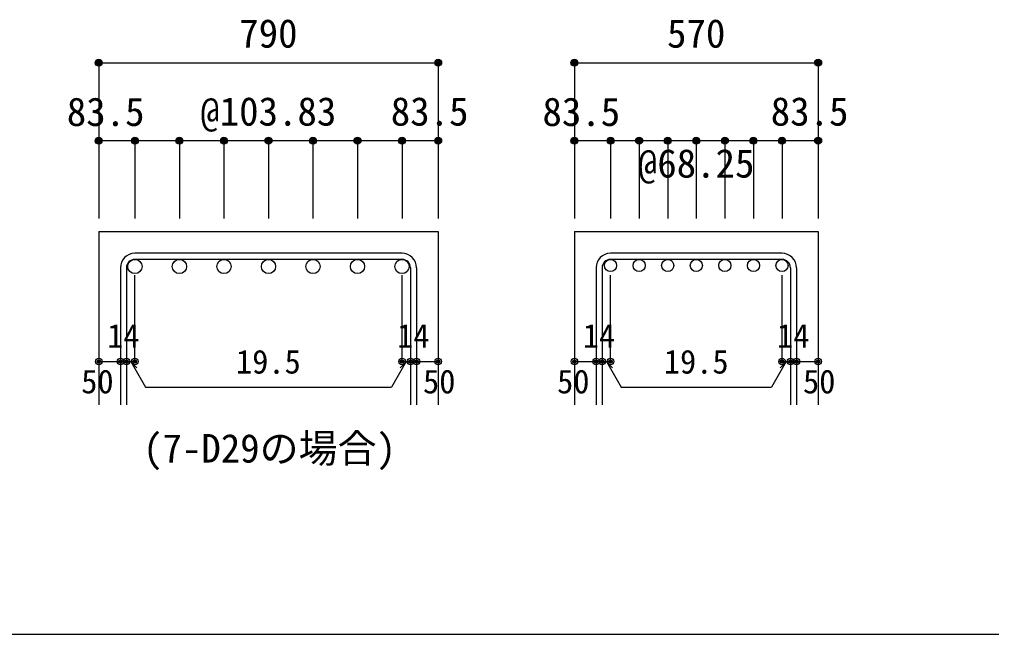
# Model space of a CAD drawing. Units: millimetres at full size, sheet at 1:30. Extents: x -5973 to 5954, y -4195 to 4201.
# Drawn here: x -1011 to 1234, y -4195 to -2775 of the extents above; entities that cross this region are included whole.
import ezdxf
from ezdxf.enums import TextEntityAlignment as Align

# ---------------------------------------------------------------- set-up
doc = ezdxf.new("R2010")
doc.units = ezdxf.units.MM
doc.header["$LTSCALE"] = 30
doc.header["$PDMODE"] = 32
doc.header["$PDSIZE"] = 15
for name, color, linetype in [('0-1', 2, 'Continuous'), ('0-5', 7, 'Continuous'), ('0-6', 7, 'Continuous'), ('0-7', 4, 'Continuous'), ('0-D', 4, 'Continuous'), ('F-0_枠', 6, 'Continuous')]:
    doc.layers.add(name, color=color, linetype=linetype)
doc.styles.add('ＭＳ ゴシック', font='')
doc.styles.get('ＭＳ ゴシック').set_extended_font_data('MS Gothic')

msp = doc.modelspace()

# ---------------------------------------------------------------- linework, layer by layer
at = {"layer": '0-1'}
for p, q in [((-827.71, -3264.89), (-827.71, -3664.89)), ((-827.71, -3264.89), (-43.71, -3264.89)), ((-43.71, -3264.89), (-43.71, -3664.89)), ((270.94, -3264.89), (270.94, -3664.89)), ((270.94, -3264.89), (833.94, -3264.89)), ((833.94, -3264.89), (833.94, -3664.89))]:
    msp.add_line(p, q, dxfattribs=at)
at = {"layer": '0-5', "color": 3}
for centre, radius in [((-744.21, -3345.39), 16.5), ((-641.38, -3345.39), 16.5), ((-538.55, -3345.39), 16.5), ((-435.71, -3345.39), 16.5), ((-332.88, -3345.39), 16.5), ((-230.05, -3345.39), 16.5), ((-127.21, -3345.39), 16.5), ((354.44, -3342.89), 14), ((420.44, -3342.89), 14), ((486.44, -3342.89), 14), ((552.44, -3342.89), 14), ((618.44, -3342.89), 14), ((684.44, -3342.89), 14), ((750.44, -3342.89), 14)]:
    msp.add_circle(centre, radius, dxfattribs=at)
at = {"layer": '0-6'}
for p, q in [((-127.21, -3314.89), (-744.21, -3314.89)), ((750.44, -3314.89), (354.44, -3314.89)), ((-127.21, -3328.89), (-744.21, -3328.89)), ((750.44, -3328.89), (354.44, -3328.89)), ((-777.71, -3348.39), (-777.71, -3664.89)), ((-763.71, -3348.39), (-763.71, -3664.89)), ((-107.71, -3348.39), (-107.71, -3664.89)), ((-93.71, -3348.39), (-93.71, -3664.89)), ((320.94, -3348.39), (320.94, -3664.89)), ((334.94, -3348.39), (334.94, -3664.89)), ((769.94, -3348.39), (769.94, -3664.89)), ((783.94, -3348.39), (783.94, -3664.89))]:
    msp.add_line(p, q, dxfattribs=at)
for centre, radius, start, end in [((-744.21, -3348.39), 33.5, 90, 180), ((-127.21, -3348.39), 33.5, 0, 90), ((354.44, -3348.39), 33.5, 90, 180), ((750.44, -3348.39), 33.5, 0, 90), ((-744.21, -3348.39), 19.5, 90, 180), ((-127.21, -3348.39), 19.5, 0, 90), ((354.44, -3348.39), 19.5, 90, 180), ((750.44, -3348.39), 19.5, 0, 90)]:
    msp.add_arc(centre, radius, start, end, dxfattribs=at)
at = {"layer": '0-D'}
for p, q in [((-827.71, -2874.89), (-827.71, -3054.89)), ((-827.71, -2874.89), (-43.71, -2874.89)), ((-43.71, -2874.89), (-43.71, -3054.89)), ((270.94, -2874.89), (270.94, -3054.89)), ((270.94, -2874.89), (833.94, -2874.89)), ((833.94, -2874.89), (833.94, -3054.89)), ((-744.21, -3054.89), (-827.71, -3054.89)), ((-827.71, -3054.89), (-827.71, -3234.89)), ((-435.71, -3054.89), (-744.21, -3054.89)), ((-744.21, -3054.89), (-744.21, -3234.89)), ((-641.38, -3054.89), (-641.38, -3234.89)), ((-538.55, -3054.89), (-538.55, -3234.89)), ((-127.21, -3054.89), (-435.71, -3054.89)), ((-435.71, -3054.89), (-435.71, -3234.89)), ((-332.88, -3054.89), (-332.88, -3234.89)), ((-230.05, -3054.89), (-230.05, -3234.89)), ((-43.71, -3054.89), (-127.21, -3054.89)), ((-127.21, -3054.89), (-127.21, -3234.89)), ((-43.71, -3054.89), (-43.71, -3234.89)), ((354.44, -3054.89), (270.94, -3054.89)), ((270.94, -3054.89), (270.94, -3234.89)), ((552.44, -3054.89), (354.44, -3054.89)), ((354.44, -3054.89), (354.44, -3234.89)), ((420.44, -3054.89), (420.44, -3234.89)), ((486.44, -3054.89), (486.44, -3234.89)), ((552.44, -3054.89), (552.44, -3234.89)), ((750.44, -3054.89), (552.44, -3054.89)), ((618.44, -3054.89), (618.44, -3234.89)), ((684.44, -3054.89), (684.44, -3234.89)), ((833.94, -3054.89), (750.44, -3054.89)), ((750.44, -3054.89), (750.44, -3234.89)), ((833.94, -3054.89), (833.94, -3234.89)), ((-744.21, -3564.89), (-744.21, -3365.56)), ((-127.21, -3564.89), (-127.21, -3365.56)), ((354.44, -3564.89), (354.44, -3365.56)), ((750.44, -3564.89), (750.44, -3365.56)), ((-827.71, -3564.89), (-777.71, -3564.89)), ((-777.71, -3564.89), (-744.21, -3564.89)), ((-753.96, -3564.89), (-739.82, -3579.04)), ((-753.96, -3564.89), (-719.74, -3624.17)), ((-117.46, -3564.89), (-151.69, -3624.17)), ((-117.46, -3564.89), (-131.6, -3579.04)), ((-127.21, -3564.89), (-43.71, -3564.89)), ((-107.71, -3564.89), (-93.71, -3564.89)), ((270.94, -3564.89), (320.94, -3564.89)), ((320.94, -3564.89), (354.44, -3564.89)), ((344.69, -3564.89), (358.83, -3579.04)), ((344.69, -3564.89), (378.91, -3624.17)), ((760.19, -3564.89), (725.96, -3624.17)), ((760.19, -3564.89), (746.04, -3579.04)), ((750.44, -3564.89), (833.94, -3564.89)), ((769.94, -3564.89), (783.94, -3564.89)), ((-719.74, -3624.17), (-151.69, -3624.17)), ((378.91, -3624.17), (725.96, -3624.17))]:
    msp.add_line(p, q, dxfattribs=at)
for points in [[(-43.71, -2874.89), (-43.71, -3054.89), (-43.71, -3234.89)], [(833.94, -2874.89), (833.94, -3054.89), (833.94, -3234.89)]]:
    msp.add_lwpolyline(points, dxfattribs=at)
for centre, radius in [((-827.71, -2874.89), 8), ((-827.71, -2874.89), 7.2), ((-827.71, -2874.89), 6.4), ((-827.71, -2874.89), 5.6), ((-827.71, -2874.89), 4.8), ((-827.71, -2874.89), 4), ((-827.71, -2874.89), 3.2), ((-827.71, -2874.89), 2.4), ((-827.71, -2874.89), 1.6), ((-43.71, -2874.89), 8), ((-43.71, -2874.89), 7.2), ((-43.71, -2874.89), 6.4), ((-43.71, -2874.89), 5.6), ((-43.71, -2874.89), 4.8), ((-43.71, -2874.89), 4), ((-43.71, -2874.89), 3.2), ((-43.71, -2874.89), 2.4), ((-43.71, -2874.89), 1.6), ((270.94, -2874.89), 8), ((270.94, -2874.89), 7.2), ((270.94, -2874.89), 6.4), ((270.94, -2874.89), 5.6), ((270.94, -2874.89), 4.8), ((270.94, -2874.89), 4), ((270.94, -2874.89), 3.2), ((270.94, -2874.89), 2.4), ((270.94, -2874.89), 1.6), ((833.94, -2874.89), 8), ((833.94, -2874.89), 7.2), ((833.94, -2874.89), 6.4), ((833.94, -2874.89), 5.6), ((833.94, -2874.89), 4.8), ((833.94, -2874.89), 4), ((833.94, -2874.89), 3.2), ((833.94, -2874.89), 2.4), ((833.94, -2874.89), 1.6), ((-827.71, -2874.89), 0.8), ((-43.71, -2874.89), 0.8), ((270.94, -2874.89), 0.8), ((833.94, -2874.89), 0.8), ((-827.71, -3054.89), 8), ((-827.71, -3054.89), 7.2), ((-827.71, -3054.89), 6.4), ((-827.71, -3054.89), 5.6), ((-827.71, -3054.89), 4.8), ((-827.71, -3054.89), 4), ((-827.71, -3054.89), 3.2), ((-827.71, -3054.89), 2.4), ((-827.71, -3054.89), 1.6), ((-744.21, -3054.89), 8), ((-744.21, -3054.89), 7.2), ((-744.21, -3054.89), 6.4), ((-744.21, -3054.89), 5.6), ((-744.21, -3054.89), 4.8), ((-744.21, -3054.89), 4), ((-744.21, -3054.89), 3.2), ((-744.21, -3054.89), 2.4), ((-744.21, -3054.89), 1.6), ((-641.38, -3054.89), 8), ((-641.38, -3054.89), 7.2), ((-641.38, -3054.89), 6.4), ((-641.38, -3054.89), 5.6), ((-641.38, -3054.89), 4.8), ((-641.38, -3054.89), 4), ((-641.38, -3054.89), 3.2), ((-641.38, -3054.89), 2.4), ((-641.38, -3054.89), 1.6), ((-538.55, -3054.89), 8), ((-538.55, -3054.89), 7.2), ((-538.55, -3054.89), 6.4), ((-538.55, -3054.89), 5.6), ((-538.55, -3054.89), 4.8), ((-538.55, -3054.89), 4), ((-538.55, -3054.89), 3.2), ((-538.55, -3054.89), 2.4), ((-538.55, -3054.89), 1.6), ((-435.71, -3054.89), 8), ((-435.71, -3054.89), 7.2), ((-435.71, -3054.89), 6.4), ((-435.71, -3054.89), 5.6), ((-435.71, -3054.89), 4.8), ((-435.71, -3054.89), 4), ((-435.71, -3054.89), 3.2), ((-435.71, -3054.89), 2.4), ((-435.71, -3054.89), 1.6), ((-332.88, -3054.89), 8), ((-332.88, -3054.89), 7.2), ((-332.88, -3054.89), 6.4), ((-332.88, -3054.89), 5.6), ((-332.88, -3054.89), 4.8), ((-332.88, -3054.89), 4), ((-332.88, -3054.89), 3.2), ((-332.88, -3054.89), 2.4), ((-332.88, -3054.89), 1.6), ((-230.05, -3054.89), 8), ((-230.05, -3054.89), 7.2), ((-230.05, -3054.89), 6.4), ((-230.05, -3054.89), 5.6), ((-230.05, -3054.89), 4.8), ((-230.05, -3054.89), 4), ((-230.05, -3054.89), 3.2), ((-230.05, -3054.89), 2.4), ((-230.05, -3054.89), 1.6), ((-127.21, -3054.89), 8), ((-127.21, -3054.89), 7.2), ((-127.21, -3054.89), 6.4), ((-127.21, -3054.89), 5.6), ((-127.21, -3054.89), 4.8), ((-127.21, -3054.89), 4), ((-127.21, -3054.89), 3.2), ((-127.21, -3054.89), 2.4), ((-127.21, -3054.89), 1.6), ((-43.71, -3054.89), 8), ((-43.71, -3054.89), 7.2), ((-43.71, -3054.89), 6.4), ((-43.71, -3054.89), 5.6), ((-43.71, -3054.89), 4.8), ((-43.71, -3054.89), 4), ((-43.71, -3054.89), 3.2), ((-43.71, -3054.89), 2.4), ((-43.71, -3054.89), 1.6), ((270.94, -3054.89), 8), ((270.94, -3054.89), 7.2), ((270.94, -3054.89), 6.4), ((270.94, -3054.89), 5.6), ((270.94, -3054.89), 4.8), ((270.94, -3054.89), 4), ((270.94, -3054.89), 3.2), ((270.94, -3054.89), 2.4), ((270.94, -3054.89), 1.6), ((354.44, -3054.89), 8), ((354.44, -3054.89), 7.2), ((354.44, -3054.89), 6.4), ((354.44, -3054.89), 5.6), ((354.44, -3054.89), 4.8), ((354.44, -3054.89), 4), ((354.44, -3054.89), 3.2), ((354.44, -3054.89), 2.4), ((354.44, -3054.89), 1.6), ((420.44, -3054.89), 8), ((420.44, -3054.89), 7.2), ((420.44, -3054.89), 6.4), ((420.44, -3054.89), 5.6), ((420.44, -3054.89), 4.8), ((420.44, -3054.89), 4), ((420.44, -3054.89), 3.2), ((420.44, -3054.89), 2.4), ((420.44, -3054.89), 1.6), ((486.44, -3054.89), 8), ((486.44, -3054.89), 7.2), ((486.44, -3054.89), 6.4), ((486.44, -3054.89), 5.6), ((486.44, -3054.89), 4.8), ((486.44, -3054.89), 4), ((486.44, -3054.89), 3.2), ((486.44, -3054.89), 2.4), ((486.44, -3054.89), 1.6), ((552.44, -3054.89), 8), ((552.44, -3054.89), 7.2), ((552.44, -3054.89), 6.4), ((552.44, -3054.89), 5.6), ((552.44, -3054.89), 4.8), ((552.44, -3054.89), 4), ((552.44, -3054.89), 3.2), ((552.44, -3054.89), 2.4), ((552.44, -3054.89), 1.6), ((618.44, -3054.89), 8), ((618.44, -3054.89), 7.2), ((618.44, -3054.89), 6.4), ((618.44, -3054.89), 5.6), ((618.44, -3054.89), 4.8), ((618.44, -3054.89), 4), ((618.44, -3054.89), 3.2), ((618.44, -3054.89), 2.4), ((618.44, -3054.89), 1.6), ((684.44, -3054.89), 8), ((684.44, -3054.89), 7.2), ((684.44, -3054.89), 6.4), ((684.44, -3054.89), 5.6), ((684.44, -3054.89), 4.8), ((684.44, -3054.89), 4), ((684.44, -3054.89), 3.2), ((684.44, -3054.89), 2.4), ((684.44, -3054.89), 1.6), ((750.44, -3054.89), 8), ((750.44, -3054.89), 7.2), ((750.44, -3054.89), 6.4), ((750.44, -3054.89), 5.6), ((750.44, -3054.89), 4.8), ((750.44, -3054.89), 4), ((750.44, -3054.89), 3.2), ((750.44, -3054.89), 2.4), ((750.44, -3054.89), 1.6), ((833.94, -3054.89), 8), ((833.94, -3054.89), 7.2), ((833.94, -3054.89), 6.4), ((833.94, -3054.89), 5.6), ((833.94, -3054.89), 4.8), ((833.94, -3054.89), 4), ((833.94, -3054.89), 3.2), ((833.94, -3054.89), 2.4), ((833.94, -3054.89), 1.6), ((-827.71, -3054.89), 0.8), ((-744.21, -3054.89), 0.8), ((-641.38, -3054.89), 0.8), ((-538.55, -3054.89), 0.8), ((-435.71, -3054.89), 0.8), ((-332.88, -3054.89), 0.8), ((-230.05, -3054.89), 0.8), ((-127.21, -3054.89), 0.8), ((-43.71, -3054.89), 0.8), ((270.94, -3054.89), 0.8), ((354.44, -3054.89), 0.8), ((420.44, -3054.89), 0.8), ((486.44, -3054.89), 0.8), ((552.44, -3054.89), 0.8), ((618.44, -3054.89), 0.8), ((684.44, -3054.89), 0.8), ((750.44, -3054.89), 0.8), ((833.94, -3054.89), 0.8), ((-827.71, -3564.89), 4), ((-827.71, -3564.89), 3.6), ((-827.71, -3564.89), 3.2), ((-827.71, -3564.89), 2.8), ((-827.71, -3564.89), 2.4), ((-827.71, -3564.89), 2), ((-827.71, -3564.89), 1.6), ((-827.71, -3564.89), 1.2), ((-827.71, -3564.89), 0.8), ((-827.71, -3564.89), 0.4), ((-777.71, -3564.89), 4), ((-777.71, -3564.89), 3.6), ((-777.71, -3564.89), 3.2), ((-777.71, -3564.89), 2.8), ((-777.71, -3564.89), 2.4), ((-777.71, -3564.89), 2), ((-777.71, -3564.89), 1.6), ((-777.71, -3564.89), 1.2), ((-777.71, -3564.89), 0.8), ((-777.71, -3564.89), 0.4), ((-763.71, -3564.89), 4), ((-763.71, -3564.89), 3.6), ((-763.71, -3564.89), 3.2), ((-763.71, -3564.89), 2.8), ((-763.71, -3564.89), 2.4), ((-763.71, -3564.89), 2), ((-763.71, -3564.89), 1.6), ((-763.71, -3564.89), 1.2), ((-763.71, -3564.89), 0.8), ((-763.71, -3564.89), 0.4), ((-744.21, -3564.89), 4), ((-744.21, -3564.89), 3.6), ((-744.21, -3564.89), 3.2), ((-744.21, -3564.89), 2.8), ((-744.21, -3564.89), 2.4), ((-744.21, -3564.89), 2), ((-744.21, -3564.89), 1.6), ((-744.21, -3564.89), 1.2), ((-744.21, -3564.89), 0.8), ((-744.21, -3564.89), 0.4), ((-127.21, -3564.89), 4), ((-127.21, -3564.89), 3.6), ((-127.21, -3564.89), 3.2), ((-127.21, -3564.89), 2.8), ((-127.21, -3564.89), 2.4), ((-127.21, -3564.89), 2), ((-127.21, -3564.89), 1.6), ((-127.21, -3564.89), 1.2), ((-127.21, -3564.89), 0.8), ((-127.21, -3564.89), 0.4), ((-107.71, -3564.89), 4), ((-107.71, -3564.89), 3.6), ((-107.71, -3564.89), 3.2), ((-107.71, -3564.89), 2.8), ((-107.71, -3564.89), 2.4), ((-107.71, -3564.89), 2), ((-107.71, -3564.89), 1.6), ((-107.71, -3564.89), 1.2), ((-107.71, -3564.89), 0.8), ((-107.71, -3564.89), 0.4), ((-93.71, -3564.89), 4), ((-93.71, -3564.89), 3.6), ((-93.71, -3564.89), 3.2), ((-93.71, -3564.89), 2.8), ((-93.71, -3564.89), 2.4), ((-93.71, -3564.89), 2), ((-93.71, -3564.89), 1.6), ((-93.71, -3564.89), 1.2), ((-93.71, -3564.89), 0.8), ((-93.71, -3564.89), 0.4), ((-43.71, -3564.89), 4), ((-43.71, -3564.89), 3.6), ((-43.71, -3564.89), 3.2), ((-43.71, -3564.89), 2.8), ((-43.71, -3564.89), 2.4), ((-43.71, -3564.89), 2), ((-43.71, -3564.89), 1.6), ((-43.71, -3564.89), 1.2), ((-43.71, -3564.89), 0.8), ((-43.71, -3564.89), 0.4), ((270.94, -3564.89), 4), ((270.94, -3564.89), 3.6), ((270.94, -3564.89), 3.2), ((270.94, -3564.89), 2.8), ((270.94, -3564.89), 2.4), ((270.94, -3564.89), 2), ((270.94, -3564.89), 1.6), ((270.94, -3564.89), 1.2), ((270.94, -3564.89), 0.8), ((270.94, -3564.89), 0.4), ((320.94, -3564.89), 4), ((320.94, -3564.89), 3.6), ((320.94, -3564.89), 3.2), ((320.94, -3564.89), 2.8), ((320.94, -3564.89), 2.4), ((320.94, -3564.89), 2), ((320.94, -3564.89), 1.6), ((320.94, -3564.89), 1.2), ((320.94, -3564.89), 0.8), ((320.94, -3564.89), 0.4), ((334.94, -3564.89), 4), ((334.94, -3564.89), 3.6), ((334.94, -3564.89), 3.2), ((334.94, -3564.89), 2.8), ((334.94, -3564.89), 2.4), ((334.94, -3564.89), 2), ((334.94, -3564.89), 1.6), ((334.94, -3564.89), 1.2), ((334.94, -3564.89), 0.8), ((334.94, -3564.89), 0.4), ((354.44, -3564.89), 4), ((354.44, -3564.89), 3.6), ((354.44, -3564.89), 3.2), ((354.44, -3564.89), 2.8), ((354.44, -3564.89), 2.4), ((354.44, -3564.89), 2), ((354.44, -3564.89), 1.6), ((354.44, -3564.89), 1.2), ((354.44, -3564.89), 0.8), ((354.44, -3564.89), 0.4), ((750.44, -3564.89), 4), ((750.44, -3564.89), 3.6), ((750.44, -3564.89), 3.2), ((750.44, -3564.89), 2.8), ((750.44, -3564.89), 2.4), ((750.44, -3564.89), 2), ((750.44, -3564.89), 1.6), ((750.44, -3564.89), 1.2), ((750.44, -3564.89), 0.8), ((750.44, -3564.89), 0.4), ((769.94, -3564.89), 4), ((769.94, -3564.89), 3.6), ((769.94, -3564.89), 3.2), ((769.94, -3564.89), 2.8), ((769.94, -3564.89), 2.4), ((769.94, -3564.89), 2), ((769.94, -3564.89), 1.6), ((769.94, -3564.89), 1.2), ((769.94, -3564.89), 0.8), ((769.94, -3564.89), 0.4), ((783.94, -3564.89), 4), ((783.94, -3564.89), 3.6), ((783.94, -3564.89), 3.2), ((783.94, -3564.89), 2.8), ((783.94, -3564.89), 2.4), ((783.94, -3564.89), 2), ((783.94, -3564.89), 1.6), ((783.94, -3564.89), 1.2), ((783.94, -3564.89), 0.8), ((783.94, -3564.89), 0.4), ((833.94, -3564.89), 4), ((833.94, -3564.89), 3.6), ((833.94, -3564.89), 3.2), ((833.94, -3564.89), 2.8), ((833.94, -3564.89), 2.4), ((833.94, -3564.89), 2), ((833.94, -3564.89), 1.6), ((833.94, -3564.89), 1.2), ((833.94, -3564.89), 0.8), ((833.94, -3564.89), 0.4)]:
    msp.add_circle(centre, radius, dxfattribs=at)
at = {"layer": '0-D', "color": 7}
for p in [(-827.71, -2874.89), (-43.71, -2874.89), (270.94, -2874.89), (833.94, -2874.89), (-827.71, -3054.89), (-744.21, -3054.89), (-641.38, -3054.89), (-538.55, -3054.89), (-435.71, -3054.89), (-332.88, -3054.89), (-230.05, -3054.89), (-127.21, -3054.89), (-43.71, -3054.89), (270.94, -3054.89), (354.44, -3054.89), (420.44, -3054.89), (486.44, -3054.89), (552.44, -3054.89), (618.44, -3054.89), (684.44, -3054.89), (750.44, -3054.89), (833.94, -3054.89), (-827.71, -3564.89), (-777.71, -3564.89), (-763.71, -3564.89), (-744.21, -3564.89), (-127.21, -3564.89), (-107.71, -3564.89), (-93.71, -3564.89), (-43.71, -3564.89), (270.94, -3564.89), (320.94, -3564.89), (334.94, -3564.89), (354.44, -3564.89), (750.44, -3564.89), (769.94, -3564.89), (783.94, -3564.89), (833.94, -3564.89)]:
    msp.add_point(p, dxfattribs=at)
at = {"layer": 'F-0_枠'}
msp.add_line((5954.1, -4195.24), (-5972.88, -4195.24), dxfattribs=at)

# ---------------------------------------------------------------- texts
at = {"layer": '0-7', "color": 7, "style": 'ＭＳ ゴシック'}
msp.add_text('(7-D29の場合)', height=65.98, dxfattribs=at).set_placement((-725.41, -3817.97), align=Align.BOTTOM_LEFT)
at = {"layer": '0-D', "style": 'ＭＳ ゴシック'}
for s, height, p in [('790', 65.98, (-503.21, -2859.89)), ('570', 65.98, (484.94, -2859.89)), ('83.5', 65.98, (-901.52, -3040.74)), ('@103.83', 65.98, (-593.21, -3039.89)), ('83.5', 65.98, (-153.21, -3039.89)), ('83.5', 65.98, (197.13, -3040.74)), ('83.5', 65.98, (724.44, -3039.89)), ('@68.25', 65.98, (417.44, -3159.89)), ('14', 54.99, (-808.26, -3549.44)), ('14', 54.99, (-138.67, -3549.44)), ('14', 54.99, (290.4, -3549.44)), ('14', 54.99, (738.98, -3549.44)), ('19.5', 54.99, (-510.71, -3609.17)), ('19.5', 54.99, (477.44, -3609.17)), ('50', 54.99, (-868.21, -3654.89)), ('50', 54.99, (-78.71, -3654.89)), ('50', 54.99, (230.94, -3654.89)), ('50', 54.99, (798.94, -3654.89))]:
    msp.add_text(s, height=height, dxfattribs=at).set_placement(p, align=Align.BOTTOM_LEFT)

doc.saveas('drawing.dxf')
